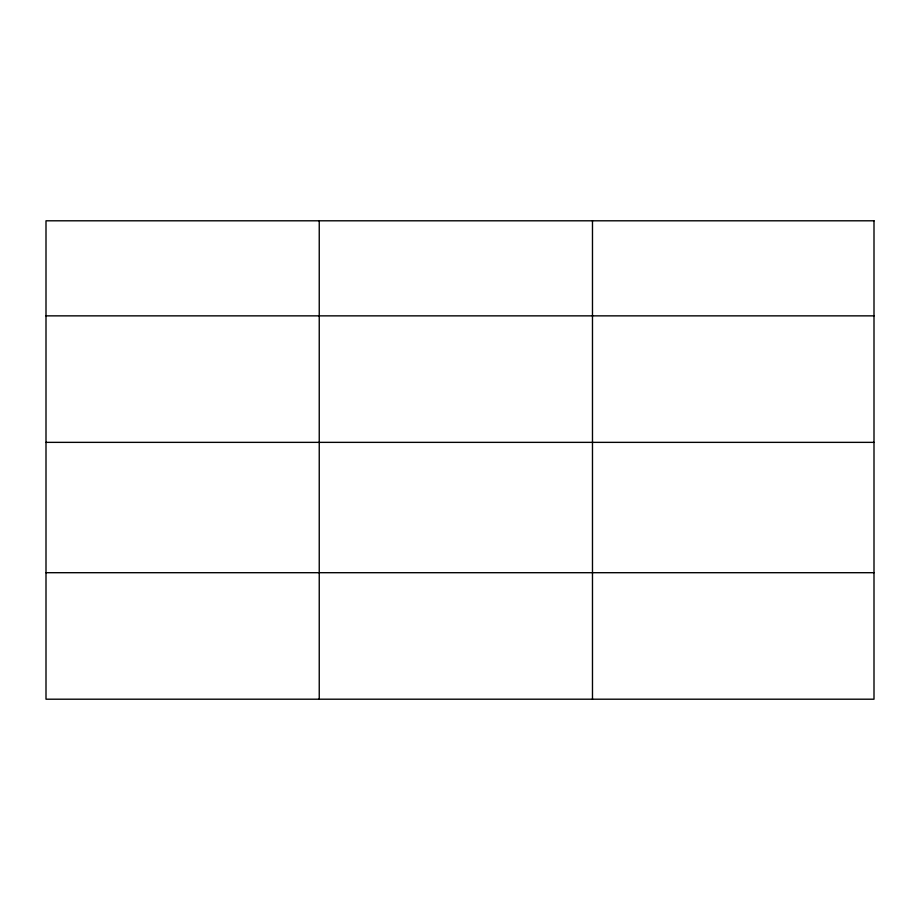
<?xml version="1.0" encoding="UTF-8"?>
<svg xmlns="http://www.w3.org/2000/svg" width="920" height="920" viewBox="0 0 920 920"><rect width="100%" height="100%" fill="white"/><g stroke="black" fill="none" stroke-linecap="round" stroke-linejoin="round"><path stroke-width="1.38" d="M46 315.859L874 315.859M46 442.359L874 442.359M46 572.7L874 572.7M592.48 220.8L592.48 699.2M319.24 220.8L319.24 699.2M874 220.8L46 220.8L46 699.2L874 699.2L874 220.8"/></g></svg>
